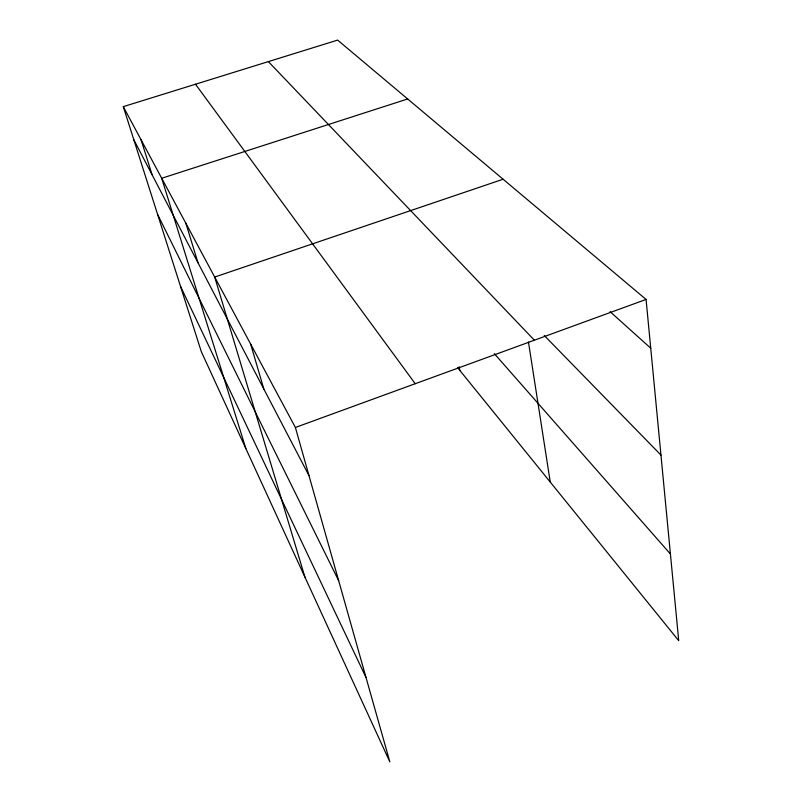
<?xml version="1.0" encoding="UTF-8"?>
<svg xmlns="http://www.w3.org/2000/svg" width="802" height="802" viewBox="0 0 802 802"><rect width="100%" height="100%" fill="white"/><g stroke="black" fill="none" stroke-linecap="round" stroke-linejoin="round"><path stroke-width="1.2" d="M646.071 299.437L337.642 40.1L123.287 106.646L295.387 427.466L646.071 299.437L678.713 640.678L457.491 367.517M503.115 179.237L214.695 277.041L304.92 577.099M407.657 98.977L161.703 178.265L245.873 448.599M610.061 311.637L650.743 348.208M544.257 335.507L660.958 455.085M268.369 61.604L534.383 340.218M494.323 353.622L670.422 553.981M195.498 84.23L415.225 383.717M133.824 139.738L308.991 475.626M157.603 214.395L338.685 580.738M180.49 286.274L366.013 677.5M123.287 106.646L201.292 351.597L389.852 761.9L295.387 427.466M141.082 139.809L152.099 174.786M185.904 223.377L197.984 262.765M250.675 344.118L263.828 389.03M459.125 366.755L459.827 370.394M528.448 341.983L550.252 482.052"/></g></svg>
